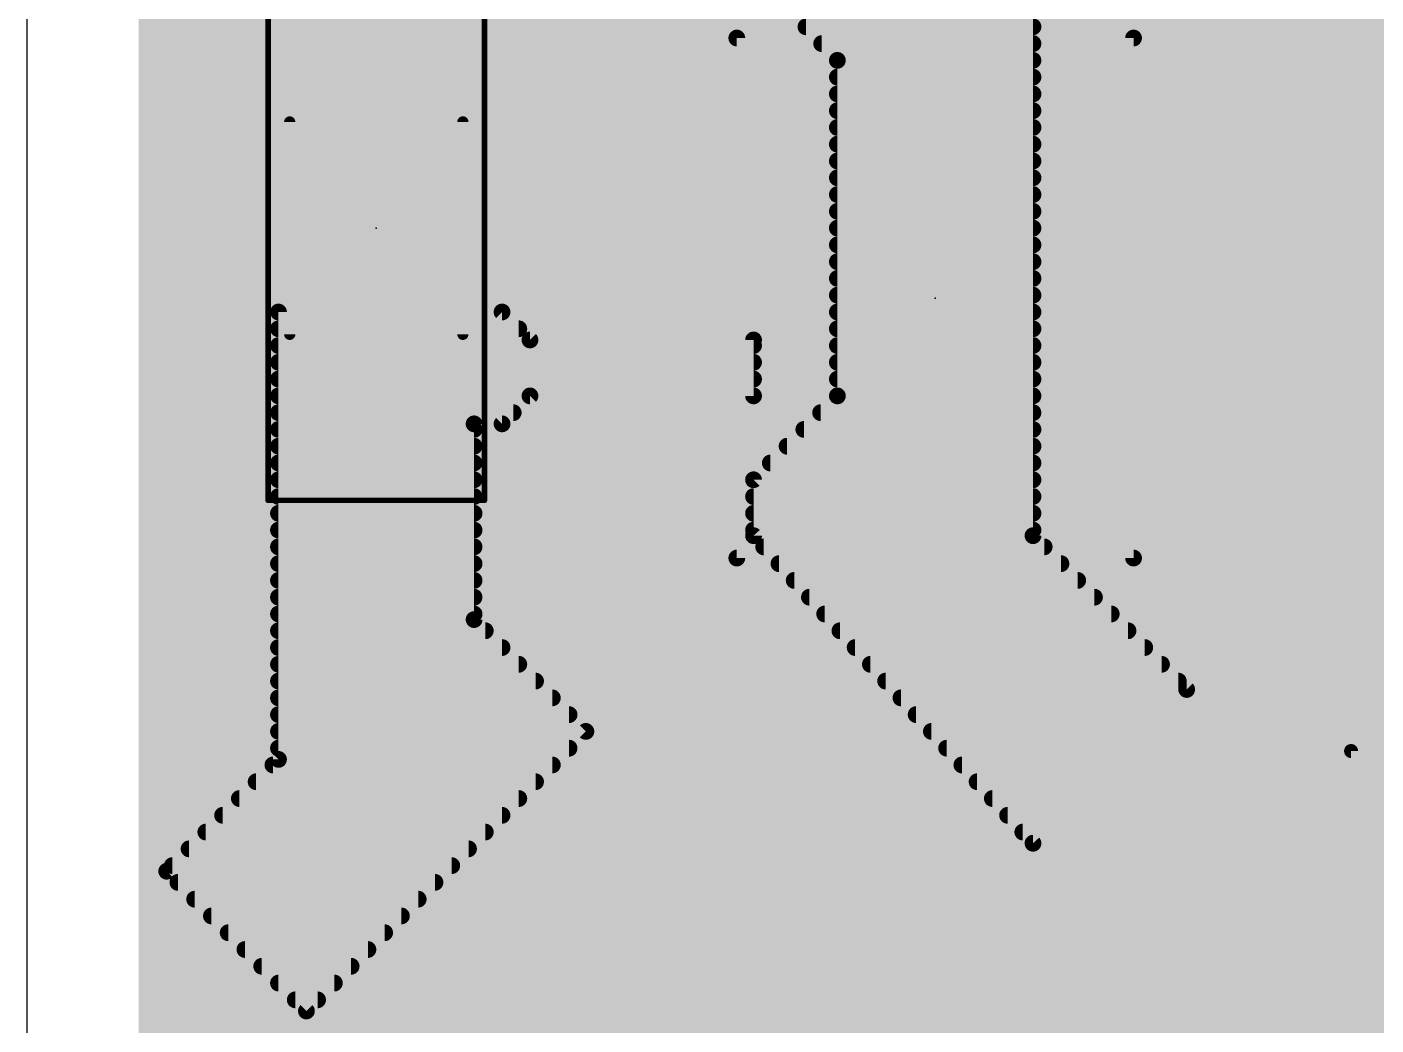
# Model space of a CAD drawing. Extents: x -0.2 to 38.1, y -0.7 to 65.1.
# Drawn here: x 0 to 12.26, y 38.48 to 47.55 of the extents above; entities that cross this region are included whole.
import ezdxf

# ---------------------------------------------------------------- set-up
doc = ezdxf.new("R2010")
doc.units = 0
for name, color, linetype in [('1', 22, 'CONTINUOUS'), ('16', 175, 'CONTINUOUS'), ('17', 82, 'CONTINUOUS'), ('20', 7, 'CONTINUOUS'), ('21', 253, 'CONTINUOUS'), ('23', 7, 'CONTINUOUS'), ('39', 22, 'CONTINUOUS'), ('51', 253, 'CONTINUOUS')]:
    doc.layers.add(name, color=color, linetype=linetype)

# ---------------------------------------------------------------- blocks, each defined once
blk = doc.blocks.new('RECT')
blk.add_solid([(-0.5, -0.5), (0.5, -0.5), (-0.5, 0.5), (0.5, 0.5)])
blk = doc.blocks.new('ROUNDP')
at = {"const_width": 0.5}
blk.add_lwpolyline([(0, -0.25, 1), (0, 0.25, 1), (0, -0.25)], format="xyb", dxfattribs=at)

msp = doc.modelspace()

# ---------------------------------------------------------------- linework, layer by layer
at = {"layer": '1'}
for points, const_width in [([(7.366, 47.244), (5.461, 49.276)], 0.1524), ([(1.651, 48.895), (1.651, 46.101)], 0.6604), ([(10.795, 46.99), (9.906, 47.879)], 0.254), ([(9.144, 47.752), (9.144, 42.926)], 0.1524), ([(7.0803, 47.5488), (9.144, 47.5488)], 0.1524), ([(7.2231, 47.3964), (9.144, 47.3964)], 0.1524), ([(5.461, 47.117), (3.175, 47.117)], 0.4572), ([(3.175, 47.117), (3.175, 47.12)], 0.254), ([(5.588, 46.99), (5.461, 47.117)], 0.254), ([(7.366, 44.196), (7.366, 47.244)], 0.1524), ([(7.366, 47.244), (9.144, 47.244)], 0.1524), ([(5.588, 46.99), (5.6388, 46.99)], 0.254), ([(7.366, 47.0916), (9.144, 47.0916)], 0.1524), ([(10.795, 46.99), (10.8712, 46.99)], 0.254), ([(7.366, 46.9392), (9.144, 46.9392)], 0.1524), ([(11.557, 45.72), (12.7, 46.863)], 0.254), ([(7.366, 46.7868), (9.144, 46.7868)], 0.1524), ([(7.366, 46.6344), (9.144, 46.6344)], 0.1524), ([(11.557, 44.45), (13.589, 46.482)], 0.254), ([(7.366, 46.482), (9.144, 46.482)], 0.1524), ([(1.651, 46.101), (2.032, 45.72)], 0.6604), ([(7.366, 46.3296), (9.144, 46.3296)], 0.1524), ([(7.366, 46.1772), (9.144, 46.1772)], 0.1524), ([(2.032, 45.72), (5.6388, 45.72)], 0.6604), ([(7.366, 46.0248), (9.144, 46.0248)], 0.1524), ([(7.366, 45.8724), (9.144, 45.8724)], 0.1524), ([(7.366, 45.72), (9.144, 45.72)], 0.1524), ([(10.8712, 45.72), (11.557, 45.72)], 0.254), ([(7.366, 45.5676), (9.144, 45.5676)], 0.1524), ([(7.366, 45.4152), (9.144, 45.4152)], 0.1524), ([(7.366, 45.2628), (9.144, 45.2628)], 0.1524), ([(7.366, 45.1104), (9.144, 45.1104)], 0.1524), ([(2.286, 40.894), (2.286, 44.958)], 0.1524), ([(2.286, 44.958), (4.318, 44.958)], 0.1524), ([(4.318, 44.958), (4.572, 44.704)], 0.1524), ([(7.366, 44.958), (9.144, 44.958)], 0.1524), ([(2.286, 44.8056), (4.4704, 44.8056)], 0.1524), ([(7.366, 44.8056), (9.144, 44.8056)], 0.1524), ([(4.572, 44.704), (6.604, 44.704)], 0.1524), ([(6.604, 44.704), (6.604, 44.196)], 0.1524), ([(2.286, 44.6532), (6.604, 44.6532)], 0.1524), ([(7.366, 44.6532), (9.144, 44.6532)], 0.1524), ([(2.286, 44.5008), (6.604, 44.5008)], 0.1524), ([(7.366, 44.5008), (9.144, 44.5008)], 0.1524), ([(10.8712, 44.45), (11.557, 44.45)], 0.254), ([(2.286, 44.3484), (6.604, 44.3484)], 0.1524), ([(7.366, 44.3484), (9.144, 44.3484)], 0.1524), ([(2.286, 44.196), (6.604, 44.196)], 0.1524), ([(4.572, 44.196), (4.318, 43.942)], 0.1524), ([(6.604, 44.196), (4.572, 44.196)], 0.1524), ([(6.604, 43.434), (7.366, 44.196)], 0.1524), ([(7.366, 44.196), (9.144, 44.196)], 0.1524), ([(2.286, 44.0436), (4.4196, 44.0436)], 0.1524), ([(7.2136, 44.0436), (9.144, 44.0436)], 0.1524), ([(2.286, 43.8912), (4.064, 43.8912)], 0.1524), ([(4.318, 43.942), (4.064, 43.942)], 0.1524), ([(4.064, 43.942), (4.064, 42.164)], 0.1524), ([(7.0612, 43.8912), (9.144, 43.8912)], 0.1524), ([(2.286, 43.7388), (4.064, 43.7388)], 0.1524), ([(6.9088, 43.7388), (9.144, 43.7388)], 0.1524), ([(2.286, 43.5864), (4.064, 43.5864)], 0.1524), ([(6.7564, 43.5864), (9.144, 43.5864)], 0.1524), ([(2.286, 43.434), (4.064, 43.434)], 0.1524), ([(6.604, 42.926), (6.604, 43.434)], 0.1524), ([(6.604, 43.434), (9.144, 43.434)], 0.1524), ([(2.286, 43.2816), (4.064, 43.2816)], 0.1524), ([(6.604, 43.2816), (9.144, 43.2816)], 0.1524), ([(10.922, 43.18), (10.8712, 43.18)], 0.254), ([(10.922, 43.18), (11.43, 42.672)], 0.254), ([(2.286, 43.1292), (4.064, 43.1292)], 0.1524), ([(6.604, 43.1292), (9.144, 43.1292)], 0.1524), ([(2.286, 42.9768), (4.064, 42.9768)], 0.1524), ([(6.604, 42.9768), (9.144, 42.9768)], 0.1524), ([(9.144, 40.132), (6.604, 42.926)], 0.1524), ([(9.144, 42.926), (10.541, 41.529)], 0.1524), ([(2.286, 42.8244), (4.064, 42.8244)], 0.1524), ([(6.6964, 42.8244), (9.2456, 42.8244)], 0.1524), ([(11.43, 42.672), (13.705, 42.672)], 0.254), ([(2.286, 42.672), (4.064, 42.672)], 0.1524), ([(6.8349, 42.672), (9.398, 42.672)], 0.1524), ([(2.286, 42.5196), (4.064, 42.5196)], 0.1524), ([(6.9735, 42.5196), (9.5504, 42.5196)], 0.1524), ([(2.286, 42.3672), (4.064, 42.3672)], 0.1524), ([(7.112, 42.3672), (9.7028, 42.3672)], 0.1524), ([(2.286, 42.2148), (4.064, 42.2148)], 0.1524), ([(4.064, 42.164), (5.08, 41.148)], 0.1524), ([(7.2505, 42.2148), (9.8552, 42.2148)], 0.1524), ([(2.286, 42.0624), (4.1656, 42.0624)], 0.1524), ([(7.3891, 42.0624), (10.0076, 42.0624)], 0.1524), ([(2.286, 41.91), (4.318, 41.91)], 0.1524), ([(7.5276, 41.91), (10.16, 41.91)], 0.1524), ([(2.286, 41.7576), (4.4704, 41.7576)], 0.1524), ([(7.6662, 41.7576), (10.3124, 41.7576)], 0.1524), ([(2.286, 41.6052), (4.6228, 41.6052)], 0.1524), ([(7.8047, 41.6052), (10.4648, 41.6052)], 0.1524), ([(10.541, 41.529), (17.526, 41.529)], 0.1524), ([(2.286, 41.4528), (4.7752, 41.4528)], 0.1524), ([(7.9433, 41.4528), (17.526, 41.4528)], 0.1524), ([(2.286, 41.3004), (4.9276, 41.3004)], 0.1524), ([(8.0818, 41.3004), (17.526, 41.3004)], 0.1524), ([(2.286, 41.148), (5.08, 41.148)], 0.1524), ([(5.08, 41.148), (2.54, 38.608)], 0.1524), ([(8.2204, 41.148), (17.526, 41.148)], 0.1524), ([(1.27, 39.878), (2.286, 40.894)], 0.1524), ([(2.286, 40.9956), (4.9276, 40.9956)], 0.1524), ([(8.3589, 40.9956), (17.526, 40.9956)], 0.1524), ([(2.2352, 40.8432), (4.7752, 40.8432)], 0.1524), ([(8.4975, 40.8432), (17.526, 40.8432)], 0.1524), ([(2.0828, 40.6908), (4.6228, 40.6908)], 0.1524), ([(8.636, 40.6908), (17.526, 40.6908)], 0.1524), ([(1.9304, 40.5384), (4.4704, 40.5384)], 0.1524), ([(8.7745, 40.5384), (17.526, 40.5384)], 0.1524), ([(1.778, 40.386), (4.318, 40.386)], 0.1524), ([(8.9131, 40.386), (17.526, 40.386)], 0.1524), ([(1.6256, 40.2336), (4.1656, 40.2336)], 0.1524), ([(9.0516, 40.2336), (17.526, 40.2336)], 0.1524), ([(1.4732, 40.0812), (4.0132, 40.0812)], 0.1524), ([(17.526, 40.132), (9.144, 40.132)], 0.1524), ([(1.3208, 39.9288), (3.8608, 39.9288)], 0.1524), ([(2.54, 38.608), (1.27, 39.878)], 0.1524), ([(1.3716, 39.7764), (3.7084, 39.7764)], 0.1524), ([(1.524, 39.624), (3.556, 39.624)], 0.1524), ([(1.6764, 39.4716), (3.4036, 39.4716)], 0.1524), ([(1.8288, 39.3192), (3.2512, 39.3192)], 0.1524), ([(1.9812, 39.1668), (3.0988, 39.1668)], 0.1524), ([(2.1336, 39.0144), (2.9464, 39.0144)], 0.1524), ([(2.286, 38.862), (2.794, 38.862)], 0.1524), ([(2.4384, 38.7096), (2.6416, 38.7096)], 0.1524)]:
    msp.add_lwpolyline(points, dxfattribs=dict(at, const_width=const_width))
for points, const_width in [([(7.0803, 47.5869, 1), (7.0803, 47.5107)], 0.0762), ([(9.144, 47.5107, 1), (9.144, 47.5869)], 0.0762), ([(7.2231, 47.4345, 1), (7.2231, 47.3583)], 0.0762), ([(9.144, 47.3583, 1), (9.144, 47.4345)], 0.0762), ([(3.175, 47.2313, 1), (3.175, 47.0027)], 0.2286), ([(5.461, 47.0027, 1), (5.461, 47.2313)], 0.2286), ([(3.2385, 47.12, 1), (3.1115, 47.12)], 0.127), ([(5.5059, 47.1619, 1), (5.4161, 47.0721)], 0.127), ([(7.4041, 47.244, 1), (7.3279, 47.244)], 0.0762), ([(7.366, 47.2821, 1), (7.366, 47.2059)], 0.0762), ([(7.3382, 47.2179, 1), (7.3938, 47.2701)], 0.0762), ([(9.144, 47.2059, 1), (9.144, 47.2821)], 0.0762), ([(3.1115, 47.117, 1), (3.2385, 47.117)], 0.127), ([(5.588, 47.0535, 1), (5.588, 46.9265)], 0.127), ([(5.5431, 46.9451, 1), (5.6329, 47.0349)], 0.127), ([(5.6388, 46.9265, 1), (5.6388, 47.0535)], 0.127), ([(7.366, 47.1297, 1), (7.366, 47.0535)], 0.0762), ([(9.144, 47.0535, 1), (9.144, 47.1297)], 0.0762), ([(10.795, 47.0535, 1), (10.795, 46.9265)], 0.127), ([(10.7501, 46.9451, 1), (10.8399, 47.0349)], 0.127), ([(10.8712, 46.9265, 1), (10.8712, 47.0535)], 0.127), ([(7.366, 46.9773, 1), (7.366, 46.9011)], 0.0762), ([(9.144, 46.9011, 1), (9.144, 46.9773)], 0.0762), ([(7.366, 46.8249, 1), (7.366, 46.7487)], 0.0762), ([(9.144, 46.7487, 1), (9.144, 46.8249)], 0.0762), ([(7.366, 46.6725, 1), (7.366, 46.5963)], 0.0762), ([(9.144, 46.5963, 1), (9.144, 46.6725)], 0.0762), ([(7.366, 46.5201, 1), (7.366, 46.4439)], 0.0762), ([(9.144, 46.4439, 1), (9.144, 46.5201)], 0.0762), ([(1.7677, 46.2177, 1), (1.5343, 45.9843)], 0.3302), ([(7.366, 46.3677, 1), (7.366, 46.2915)], 0.0762), ([(9.144, 46.2915, 1), (9.144, 46.3677)], 0.0762), ([(1.4859, 46.101, 1), (1.8161, 46.101)], 0.3302), ([(7.366, 46.2153, 1), (7.366, 46.1391)], 0.0762), ([(9.144, 46.1391, 1), (9.144, 46.2153)], 0.0762), ([(2.032, 45.8851, 1), (2.032, 45.5549)], 0.3302), ([(1.9153, 45.6033, 1), (2.1487, 45.8367)], 0.3302), ([(5.6388, 45.5549, 1), (5.6388, 45.8851)], 0.3302), ([(7.366, 46.0629, 1), (7.366, 45.9867)], 0.0762), ([(9.144, 45.9867, 1), (9.144, 46.0629)], 0.0762), ([(7.366, 45.9105, 1), (7.366, 45.8343)], 0.0762), ([(9.144, 45.8343, 1), (9.144, 45.9105)], 0.0762), ([(7.366, 45.7581, 1), (7.366, 45.6819)], 0.0762), ([(9.144, 45.6819, 1), (9.144, 45.7581)], 0.0762), ([(10.8712, 45.7835, 1), (10.8712, 45.6565)], 0.127), ([(11.5121, 45.7649, 1), (11.6019, 45.6751)], 0.127), ([(11.557, 45.6565, 1), (11.557, 45.7835)], 0.127), ([(7.366, 45.6057, 1), (7.366, 45.5295)], 0.0762), ([(9.144, 45.5295, 1), (9.144, 45.6057)], 0.0762), ([(7.366, 45.4533, 1), (7.366, 45.3771)], 0.0762), ([(9.144, 45.3771, 1), (9.144, 45.4533)], 0.0762), ([(7.366, 45.3009, 1), (7.366, 45.2247)], 0.0762), ([(9.144, 45.2247, 1), (9.144, 45.3009)], 0.0762), ([(7.366, 45.1485, 1), (7.366, 45.0723)], 0.0762), ([(9.144, 45.0723, 1), (9.144, 45.1485)], 0.0762), ([(2.3241, 44.958, 1), (2.2479, 44.958)], 0.0762), ([(2.286, 44.9961, 1), (2.286, 44.9199)], 0.0762), ([(4.3449, 44.9849, 1), (4.2911, 44.9311)], 0.0762), ([(4.318, 44.9199, 1), (4.318, 44.9961)], 0.0762), ([(7.366, 44.9961, 1), (7.366, 44.9199)], 0.0762), ([(9.144, 44.9199, 1), (9.144, 44.9961)], 0.0762), ([(2.286, 44.8437, 1), (2.286, 44.7675)], 0.0762), ([(4.4704, 44.7675, 1), (4.4704, 44.8437)], 0.0762), ([(7.366, 44.8437, 1), (7.366, 44.7675)], 0.0762), ([(9.144, 44.7675, 1), (9.144, 44.8437)], 0.0762), ([(4.572, 44.7421, 1), (4.572, 44.6659)], 0.0762), ([(4.5451, 44.6771, 1), (4.5989, 44.7309)], 0.0762), ([(6.6421, 44.704, 1), (6.5659, 44.704)], 0.0762), ([(6.604, 44.6659, 1), (6.604, 44.7421)], 0.0762), ([(2.286, 44.6913, 1), (2.286, 44.6151)], 0.0762), ([(6.604, 44.6151, 1), (6.604, 44.6913)], 0.0762), ([(7.366, 44.6913, 1), (7.366, 44.6151)], 0.0762), ([(9.144, 44.6151, 1), (9.144, 44.6913)], 0.0762), ([(2.286, 44.5389, 1), (2.286, 44.4627)], 0.0762), ([(6.604, 44.4627, 1), (6.604, 44.5389)], 0.0762), ([(7.366, 44.5389, 1), (7.366, 44.4627)], 0.0762), ([(9.144, 44.4627, 1), (9.144, 44.5389)], 0.0762), ([(10.8712, 44.5135, 1), (10.8712, 44.3865)], 0.127), ([(11.5121, 44.4949, 1), (11.6019, 44.4051)], 0.127), ([(11.557, 44.3865, 1), (11.557, 44.5135)], 0.127), ([(2.286, 44.3865, 1), (2.286, 44.3103)], 0.0762), ([(6.604, 44.3103, 1), (6.604, 44.3865)], 0.0762), ([(7.366, 44.3865, 1), (7.366, 44.3103)], 0.0762), ([(9.144, 44.3103, 1), (9.144, 44.3865)], 0.0762), ([(2.286, 44.2341, 1), (2.286, 44.1579)], 0.0762), ([(4.572, 44.2341, 1), (4.572, 44.1579)], 0.0762), ([(4.5989, 44.1691, 1), (4.5451, 44.2229)], 0.0762), ([(6.604, 44.1579, 1), (6.604, 44.2341)], 0.0762), ([(6.604, 44.1579, 1), (6.604, 44.2341)], 0.0762), ([(7.366, 44.2341, 1), (7.366, 44.1579)], 0.0762), ([(7.3929, 44.1691, 1), (7.3391, 44.2229)], 0.0762), ([(9.144, 44.1579, 1), (9.144, 44.2341)], 0.0762), ([(6.5659, 44.196, 1), (6.6421, 44.196)], 0.0762), ([(7.3279, 44.196, 1), (7.4041, 44.196)], 0.0762), ([(2.286, 44.0817, 1), (2.286, 44.0055)], 0.0762), ([(4.4196, 44.0055, 1), (4.4196, 44.0817)], 0.0762), ([(7.2136, 44.0817, 1), (7.2136, 44.0055)], 0.0762), ([(9.144, 44.0055, 1), (9.144, 44.0817)], 0.0762), ([(2.286, 43.9293, 1), (2.286, 43.8531)], 0.0762), ([(4.064, 43.9801, 1), (4.064, 43.9039)], 0.0762), ([(4.1021, 43.942, 1), (4.0259, 43.942)], 0.0762), ([(4.064, 43.8531, 1), (4.064, 43.9293)], 0.0762), ([(4.2911, 43.9689, 1), (4.3449, 43.9151)], 0.0762), ([(4.318, 43.9039, 1), (4.318, 43.9801)], 0.0762), ([(7.0612, 43.9293, 1), (7.0612, 43.8531)], 0.0762), ([(9.144, 43.8531, 1), (9.144, 43.9293)], 0.0762), ([(2.286, 43.7769, 1), (2.286, 43.7007)], 0.0762), ([(4.064, 43.7007, 1), (4.064, 43.7769)], 0.0762), ([(6.9088, 43.7769, 1), (6.9088, 43.7007)], 0.0762), ([(9.144, 43.7007, 1), (9.144, 43.7769)], 0.0762), ([(2.286, 43.6245, 1), (2.286, 43.5483)], 0.0762), ([(4.064, 43.5483, 1), (4.064, 43.6245)], 0.0762), ([(6.7564, 43.6245, 1), (6.7564, 43.5483)], 0.0762), ([(9.144, 43.5483, 1), (9.144, 43.6245)], 0.0762), ([(2.286, 43.4721, 1), (2.286, 43.3959)], 0.0762), ([(4.064, 43.3959, 1), (4.064, 43.4721)], 0.0762), ([(6.6421, 43.434, 1), (6.5659, 43.434)], 0.0762), ([(6.604, 43.4721, 1), (6.604, 43.3959)], 0.0762), ([(6.5771, 43.4609, 1), (6.6309, 43.4071)], 0.0762), ([(9.144, 43.3959, 1), (9.144, 43.4721)], 0.0762), ([(2.286, 43.3197, 1), (2.286, 43.2435)], 0.0762), ([(4.064, 43.2435, 1), (4.064, 43.3197)], 0.0762), ([(6.604, 43.3197, 1), (6.604, 43.2435)], 0.0762), ([(9.144, 43.2435, 1), (9.144, 43.3197)], 0.0762), ([(10.8712, 43.2435, 1), (10.8712, 43.1165)], 0.127), ([(10.9669, 43.2249, 1), (10.8771, 43.1351)], 0.127), ([(10.922, 43.1165, 1), (10.922, 43.2435)], 0.127), ([(2.286, 43.1673, 1), (2.286, 43.0911)], 0.0762), ([(4.064, 43.0911, 1), (4.064, 43.1673)], 0.0762), ([(6.604, 43.1673, 1), (6.604, 43.0911)], 0.0762), ([(9.144, 43.0911, 1), (9.144, 43.1673)], 0.0762), ([(2.286, 43.0149, 1), (2.286, 42.9387)], 0.0762), ([(4.064, 42.9387, 1), (4.064, 43.0149)], 0.0762), ([(6.604, 43.0149, 1), (6.604, 42.9387)], 0.0762), ([(9.144, 42.9387, 1), (9.144, 43.0149)], 0.0762), ([(6.6322, 42.9516, 1), (6.5758, 42.9004)], 0.0762), ([(6.5659, 42.926, 1), (6.6421, 42.926)], 0.0762), ([(9.1059, 42.926, 1), (9.1821, 42.926)], 0.0762), ([(9.1709, 42.9529, 1), (9.1171, 42.8991)], 0.0762), ([(2.286, 42.8625, 1), (2.286, 42.7863)], 0.0762), ([(4.064, 42.7863, 1), (4.064, 42.8625)], 0.0762), ([(6.6964, 42.8625, 1), (6.6964, 42.7863)], 0.0762), ([(9.2456, 42.7863, 1), (9.2456, 42.8625)], 0.0762), ([(11.43, 42.7355, 1), (11.43, 42.6085)], 0.127), ([(2.286, 42.7101, 1), (2.286, 42.6339)], 0.0762), ([(4.064, 42.6339, 1), (4.064, 42.7101)], 0.0762), ([(6.8349, 42.7101, 1), (6.8349, 42.6339)], 0.0762), ([(9.398, 42.6339, 1), (9.398, 42.7101)], 0.0762), ([(11.3851, 42.6271, 1), (11.4749, 42.7169)], 0.127), ([(2.286, 42.5577, 1), (2.286, 42.4815)], 0.0762), ([(4.064, 42.4815, 1), (4.064, 42.5577)], 0.0762), ([(6.9735, 42.5577, 1), (6.9735, 42.4815)], 0.0762), ([(9.5504, 42.4815, 1), (9.5504, 42.5577)], 0.0762), ([(2.286, 42.4053, 1), (2.286, 42.3291)], 0.0762), ([(4.064, 42.3291, 1), (4.064, 42.4053)], 0.0762), ([(7.112, 42.4053, 1), (7.112, 42.3291)], 0.0762), ([(9.7028, 42.3291, 1), (9.7028, 42.4053)], 0.0762), ([(2.286, 42.2529, 1), (2.286, 42.1767)], 0.0762), ([(4.0259, 42.164, 1), (4.1021, 42.164)], 0.0762), ([(4.0909, 42.1909, 1), (4.0371, 42.1371)], 0.0762), ([(4.064, 42.1767, 1), (4.064, 42.2529)], 0.0762), ([(7.2505, 42.2529, 1), (7.2505, 42.1767)], 0.0762), ([(9.8552, 42.1767, 1), (9.8552, 42.2529)], 0.0762), ([(2.286, 42.1005, 1), (2.286, 42.0243)], 0.0762), ([(4.1656, 42.0243, 1), (4.1656, 42.1005)], 0.0762), ([(7.3891, 42.1005, 1), (7.3891, 42.0243)], 0.0762), ([(10.0076, 42.0243, 1), (10.0076, 42.1005)], 0.0762), ([(2.286, 41.9481, 1), (2.286, 41.8719)], 0.0762), ([(4.318, 41.8719, 1), (4.318, 41.9481)], 0.0762), ([(7.5276, 41.9481, 1), (7.5276, 41.8719)], 0.0762), ([(10.16, 41.8719, 1), (10.16, 41.9481)], 0.0762), ([(2.286, 41.7957, 1), (2.286, 41.7195)], 0.0762), ([(4.4704, 41.7195, 1), (4.4704, 41.7957)], 0.0762), ([(7.6662, 41.7957, 1), (7.6662, 41.7195)], 0.0762), ([(10.3124, 41.7195, 1), (10.3124, 41.7957)], 0.0762), ([(2.286, 41.6433, 1), (2.286, 41.5671)], 0.0762), ([(4.6228, 41.5671, 1), (4.6228, 41.6433)], 0.0762), ([(7.8047, 41.6433, 1), (7.8047, 41.5671)], 0.0762), ([(10.4648, 41.5671, 1), (10.4648, 41.6433)], 0.0762), ([(10.541, 41.5671, 1), (10.541, 41.4909)], 0.0762), ([(10.5141, 41.5021, 1), (10.5679, 41.5559)], 0.0762), ([(2.286, 41.4909, 1), (2.286, 41.4147)], 0.0762), ([(4.7752, 41.4147, 1), (4.7752, 41.4909)], 0.0762), ([(7.9433, 41.4909, 1), (7.9433, 41.4147)], 0.0762), ([(2.286, 41.3385, 1), (2.286, 41.2623)], 0.0762), ([(4.9276, 41.2623, 1), (4.9276, 41.3385)], 0.0762), ([(8.0818, 41.3385, 1), (8.0818, 41.2623)], 0.0762), ([(2.286, 41.1861, 1), (2.286, 41.1099)], 0.0762), ([(5.1069, 41.1211, 1), (5.0531, 41.1749)], 0.0762), ([(5.0531, 41.1211, 1), (5.1069, 41.1749)], 0.0762), ([(5.08, 41.1099, 1), (5.08, 41.1861)], 0.0762), ([(8.2204, 41.1861, 1), (8.2204, 41.1099)], 0.0762), ([(2.286, 41.0337, 1), (2.286, 40.9575)], 0.0762), ([(2.3129, 40.8671, 1), (2.2591, 40.9209)], 0.0762), ([(4.9276, 40.9575, 1), (4.9276, 41.0337)], 0.0762), ([(8.3589, 41.0337, 1), (8.3589, 40.9575)], 0.0762), ([(2.2352, 40.8813, 1), (2.2352, 40.8051)], 0.0762), ([(2.2479, 40.894, 1), (2.3241, 40.894)], 0.0762), ([(4.7752, 40.8051, 1), (4.7752, 40.8813)], 0.0762), ([(8.4975, 40.8813, 1), (8.4975, 40.8051)], 0.0762), ([(2.0828, 40.7289, 1), (2.0828, 40.6527)], 0.0762), ([(4.6228, 40.6527, 1), (4.6228, 40.7289)], 0.0762), ([(8.636, 40.7289, 1), (8.636, 40.6527)], 0.0762), ([(1.9304, 40.5765, 1), (1.9304, 40.5003)], 0.0762), ([(4.4704, 40.5003, 1), (4.4704, 40.5765)], 0.0762), ([(8.7745, 40.5765, 1), (8.7745, 40.5003)], 0.0762), ([(1.778, 40.4241, 1), (1.778, 40.3479)], 0.0762), ([(4.318, 40.3479, 1), (4.318, 40.4241)], 0.0762), ([(8.9131, 40.4241, 1), (8.9131, 40.3479)], 0.0762), ([(1.6256, 40.2717, 1), (1.6256, 40.1955)], 0.0762), ([(4.1656, 40.1955, 1), (4.1656, 40.2717)], 0.0762), ([(9.0516, 40.2717, 1), (9.0516, 40.1955)], 0.0762), ([(1.4732, 40.1193, 1), (1.4732, 40.0431)], 0.0762), ([(4.0132, 40.0431, 1), (4.0132, 40.1193)], 0.0762), ([(9.144, 40.1701, 1), (9.144, 40.0939)], 0.0762), ([(9.1158, 40.1064, 1), (9.1722, 40.1576)], 0.0762), ([(1.3208, 39.9669, 1), (1.3208, 39.8907)], 0.0762), ([(3.8608, 39.8907, 1), (3.8608, 39.9669)], 0.0762), ([(1.2969, 39.9049, 1), (1.2431, 39.8511)], 0.0762), ([(1.2431, 39.9049, 1), (1.2969, 39.8511)], 0.0762), ([(1.3716, 39.8145, 1), (1.3716, 39.7383)], 0.0762), ([(3.7084, 39.7383, 1), (3.7084, 39.8145)], 0.0762), ([(1.524, 39.6621, 1), (1.524, 39.5859)], 0.0762), ([(3.556, 39.5859, 1), (3.556, 39.6621)], 0.0762), ([(1.6764, 39.5097, 1), (1.6764, 39.4335)], 0.0762), ([(3.4036, 39.4335, 1), (3.4036, 39.5097)], 0.0762), ([(1.8288, 39.3573, 1), (1.8288, 39.2811)], 0.0762), ([(3.2512, 39.2811, 1), (3.2512, 39.3573)], 0.0762), ([(1.9812, 39.2049, 1), (1.9812, 39.1287)], 0.0762), ([(3.0988, 39.1287, 1), (3.0988, 39.2049)], 0.0762), ([(2.1336, 39.0525, 1), (2.1336, 38.9763)], 0.0762), ([(2.9464, 38.9763, 1), (2.9464, 39.0525)], 0.0762), ([(2.286, 38.9001, 1), (2.286, 38.8239)], 0.0762), ([(2.794, 38.8239, 1), (2.794, 38.9001)], 0.0762), ([(2.4384, 38.7477, 1), (2.4384, 38.6715)], 0.0762), ([(2.6416, 38.6715, 1), (2.6416, 38.7477)], 0.0762), ([(2.5131, 38.6349, 1), (2.5669, 38.5811)], 0.0762), ([(2.5131, 38.5811, 1), (2.5669, 38.6349)], 0.0762)]:
    msp.add_lwpolyline(points, format="xyb", dxfattribs=dict(at, const_width=const_width))
at = {"layer": '16', "const_width": 0.6096}
for points in [[(1.3208, 28.7508), (1.3208, 58.2553)], [(1.3208, 47.5488), (17.7292, 47.5488)], [(1.3208, 46.9392), (17.7292, 46.9392)], [(1.3208, 46.3296), (17.7292, 46.3296)], [(8.1595, 46.2978), (7.971, 46.2679)], [(8.255, 46.2978), (8.1595, 46.2978)], [(8.3505, 46.2978), (8.255, 46.2978)], [(8.255, 46.2978), (8.255, 45.085)], [(8.255, 45.085), (8.255, 46.2978)], [(8.539, 46.2679), (8.3505, 46.2978)], [(7.7894, 46.2089), (7.6194, 46.1223)], [(7.971, 46.2679), (7.7894, 46.2089)], [(8.7206, 46.2089), (8.539, 46.2679)], [(8.8906, 46.1223), (8.7206, 46.2089)], [(7.6194, 46.1223), (7.4649, 46.0101)], [(9.0451, 46.0101), (8.8906, 46.1223)], [(7.4649, 46.0101), (7.3299, 45.8751)], [(9.1801, 45.8751), (9.0451, 46.0101)], [(7.3299, 45.8751), (7.2177, 45.7206)], [(9.2923, 45.7206), (9.1801, 45.8751)], [(1.3208, 45.72), (7.2174, 45.72)], [(7.2177, 45.7206), (7.1311, 45.5506)], [(8.255, 45.72), (8.255, 45.72)], [(9.3789, 45.5506), (9.2923, 45.7206)], [(9.2926, 45.72), (17.7292, 45.72)], [(7.1311, 45.5506), (7.0721, 45.369)], [(9.4379, 45.369), (9.3789, 45.5506)], [(7.0721, 45.369), (7.0422, 45.1805)], [(9.4678, 45.1805), (9.4379, 45.369)], [(1.3208, 45.1104), (7.0422, 45.1104)], [(7.0422, 45.1805), (7.0422, 45.085)], [(7.0422, 45.085), (8.255, 45.085)], [(8.255, 45.085), (7.0422, 45.085)], [(7.0422, 45.085), (7.0422, 44.9895)], [(8.255, 45.1104), (8.255, 45.1104)], [(8.255, 43.8722), (8.255, 45.085)], [(8.255, 45.085), (8.255, 45.085)], [(8.255, 45.085), (8.255, 43.8722)], [(9.4678, 45.085), (8.255, 45.085)], [(8.255, 45.085), (8.255, 45.085)], [(8.255, 45.085), (9.4678, 45.085)], [(8.255, 45.085), (8.255, 45.085)], [(8.255, 45.085), (8.255, 45.085)], [(9.4678, 45.085), (9.4678, 45.1805)], [(9.4678, 45.1104), (17.7292, 45.1104)], [(9.4678, 44.9895), (9.4678, 45.085)], [(7.0422, 44.9895), (7.0721, 44.801)], [(9.4379, 44.801), (9.4678, 44.9895)], [(7.0721, 44.801), (7.1311, 44.6194)], [(9.3789, 44.6194), (9.4379, 44.801)], [(7.1311, 44.6194), (7.2177, 44.4494)], [(9.2923, 44.4494), (9.3789, 44.6194)], [(1.3208, 44.5008), (7.1915, 44.5008)], [(8.255, 44.5008), (8.255, 44.5008)], [(9.3185, 44.5008), (17.7292, 44.5008)], [(7.2177, 44.4494), (7.3299, 44.2949)], [(9.1801, 44.2949), (9.2923, 44.4494)], [(7.3299, 44.2949), (7.4649, 44.1599)], [(9.0451, 44.1599), (9.1801, 44.2949)], [(7.4649, 44.1599), (7.6194, 44.0477)], [(8.8906, 44.0477), (9.0451, 44.1599)], [(7.6194, 44.0477), (7.7894, 43.9611)], [(7.7894, 43.9611), (7.971, 43.9021)], [(8.539, 43.9021), (8.7206, 43.9611)], [(8.7206, 43.9611), (8.8906, 44.0477)], [(1.3208, 43.8912), (8.0396, 43.8912)], [(7.971, 43.9021), (8.1595, 43.8722)], [(8.1595, 43.8722), (8.255, 43.8722)], [(8.255, 43.8912), (8.255, 43.8912)], [(8.255, 43.8722), (8.3505, 43.8722)], [(8.3505, 43.8722), (8.539, 43.9021)], [(8.4704, 43.8912), (17.7292, 43.8912)], [(1.3208, 43.2816), (17.7292, 43.2816)], [(1.3208, 42.672), (17.7292, 42.672)], [(1.3208, 42.0624), (17.7292, 42.0624)], [(1.3208, 41.4528), (17.7292, 41.4528)], [(1.3208, 40.8432), (17.7292, 40.8432)], [(1.3208, 40.2336), (17.7292, 40.2336)], [(1.3208, 39.624), (17.7292, 39.624)], [(1.3208, 39.0144), (17.7292, 39.0144)], [(1.3208, 38.4048), (17.7292, 38.4048)]]:
    msp.add_lwpolyline(points, dxfattribs=at)
at = {"layer": '16', "const_width": 0.3048}
for points in [[(1.3208, 47.7012, 1), (1.3208, 47.3964)], [(1.3208, 47.0916, 1), (1.3208, 46.7868)], [(1.3208, 46.482, 1), (1.3208, 46.1772)], [(8.1595, 46.4502, 1), (8.1595, 46.1454)], [(8.255, 46.4502, 1), (8.255, 46.1454)], [(8.4074, 46.2978, 1), (8.1026, 46.2978)], [(8.4074, 46.2978, 1), (8.1026, 46.2978)], [(8.1834, 46.1473, 1), (8.1357, 46.4483)], [(8.3743, 46.4483, 1), (8.3266, 46.1473)], [(8.255, 46.1454, 1), (8.255, 46.4502)], [(8.3505, 46.1454, 1), (8.3504, 46.4502)], [(7.7423, 46.3539, 1), (7.8365, 46.064)], [(7.8586, 46.0732, 1), (7.7203, 46.3447)], [(7.9472, 46.4185, 1), (7.9948, 46.1174)], [(8.0181, 46.123, 1), (7.9239, 46.4129)], [(8.5861, 46.4129, 1), (8.4919, 46.123)], [(8.5152, 46.1174, 1), (8.5628, 46.4185)], [(8.7897, 46.3447, 1), (8.6514, 46.0732)], [(8.6735, 46.064, 1), (8.7676, 46.3539)], [(7.5502, 46.2581, 1), (7.6885, 45.9865)], [(7.7089, 45.999, 1), (7.5298, 46.2456)], [(8.9802, 46.2456, 1), (8.8011, 45.999)], [(8.8215, 45.9865, 1), (8.9598, 46.2581)], [(7.3753, 46.1334, 1), (7.5545, 45.8868)], [(7.5727, 45.9023, 1), (7.3571, 46.1178)], [(9.1528, 46.1178, 1), (8.9373, 45.9023)], [(8.9555, 45.8868, 1), (9.1347, 46.1334)], [(7.2222, 45.9828, 1), (7.4377, 45.7673)], [(7.4532, 45.7855, 1), (7.2066, 45.9647)], [(9.3034, 45.9647, 1), (9.0568, 45.7855)], [(9.0723, 45.7673, 1), (9.2878, 45.9828)], [(1.3208, 45.8724, 1), (1.3208, 45.5676)], [(7.3535, 45.6515, 1), (7.0819, 45.7898)], [(7.2174, 45.5676, 1), (7.2174, 45.8724)], [(8.255, 45.8724, 1), (8.255, 45.5676)], [(8.255, 45.5676, 1), (8.255, 45.8724)], [(9.4281, 45.7898, 1), (9.1565, 45.6515)], [(9.2926, 45.8724, 1), (9.2926, 45.5676)], [(7.0944, 45.8102, 1), (7.341, 45.6311)], [(9.169, 45.6311, 1), (9.4156, 45.8102)], [(6.9953, 45.6197, 1), (7.2668, 45.4814)], [(7.276, 45.5035, 1), (6.9861, 45.5976)], [(9.5239, 45.5976, 1), (9.234, 45.5035)], [(9.2432, 45.4814, 1), (9.5147, 45.6197)], [(7.2226, 45.3452, 1), (6.9215, 45.3928)], [(9.5885, 45.3928, 1), (9.2874, 45.3452)], [(6.9271, 45.4161, 1), (7.217, 45.3219)], [(9.293, 45.3219, 1), (9.5829, 45.4161)], [(1.3208, 45.2628, 1), (1.3208, 44.958)], [(7.1946, 45.1805, 1), (6.8898, 45.1805)], [(7.0422, 45.2374, 1), (7.0422, 44.9326)], [(7.0422, 45.2374, 1), (7.0422, 44.9326)], [(7.1946, 45.085, 1), (6.8898, 45.085)], [(7.0422, 44.958, 1), (7.0422, 45.2628)], [(8.255, 45.2628, 1), (8.255, 44.958)], [(8.4074, 45.085, 1), (8.1026, 45.085)], [(8.255, 45.2374, 1), (8.255, 44.9326)], [(8.4074, 45.085, 1), (8.1026, 45.085)], [(8.255, 45.2374, 1), (8.255, 44.9326)], [(8.4074, 45.085, 1), (8.1026, 45.085)], [(8.255, 45.2374, 1), (8.255, 44.9326)], [(8.255, 45.2374, 1), (8.255, 44.9326)], [(8.4074, 45.085, 1), (8.1026, 45.085)], [(8.255, 44.958, 1), (8.255, 45.2628)], [(8.255, 44.9326, 1), (8.255, 45.2374)], [(8.255, 44.9326, 1), (8.255, 45.2374)], [(8.255, 44.9326, 1), (8.255, 45.2374)], [(8.255, 44.9326, 1), (8.255, 45.2374)], [(9.6202, 45.1805, 1), (9.3154, 45.1805)], [(9.4678, 45.2628, 1), (9.4678, 44.958)], [(9.6202, 45.085, 1), (9.3154, 45.085)], [(9.4678, 44.9326, 1), (9.4678, 45.2374)], [(9.4678, 44.9326, 1), (9.4678, 45.2374)], [(6.8917, 45.2043, 1), (7.1927, 45.1566)], [(7.1927, 45.0134, 1), (6.8917, 44.9657)], [(9.3173, 45.1566, 1), (9.6183, 45.2043)], [(9.6183, 44.9657, 1), (9.3173, 45.0134)], [(6.8898, 45.085, 1), (7.1946, 45.085)], [(6.8898, 44.9895, 1), (7.1946, 44.9895)], [(8.1026, 45.085, 1), (8.4074, 45.085)], [(8.1026, 45.085, 1), (8.4074, 45.085)], [(8.1026, 45.085, 1), (8.4074, 45.085)], [(8.1026, 45.085, 1), (8.4074, 45.085)], [(9.3154, 45.085, 1), (9.6202, 45.085)], [(9.3154, 44.9895, 1), (9.6202, 44.9895)], [(7.217, 44.8481, 1), (6.9271, 44.7539)], [(9.5829, 44.7539, 1), (9.293, 44.8481)], [(6.9215, 44.7772, 1), (7.2226, 44.8248)], [(7.2668, 44.6886, 1), (6.9953, 44.5503)], [(9.5147, 44.5503, 1), (9.2432, 44.6886)], [(9.2874, 44.8248, 1), (9.5885, 44.7772)], [(1.3208, 44.6532, 1), (1.3208, 44.3484)], [(6.9861, 44.5723, 1), (7.276, 44.6665)], [(7.1915, 44.3484, 1), (7.1915, 44.6532)], [(8.255, 44.6532, 1), (8.255, 44.3484)], [(8.255, 44.3484, 1), (8.255, 44.6532)], [(9.3185, 44.6532, 1), (9.3185, 44.3484)], [(9.234, 44.6665, 1), (9.5239, 44.5723)], [(7.341, 44.5389, 1), (7.0944, 44.3598)], [(7.0819, 44.3802, 1), (7.3535, 44.5185)], [(9.1565, 44.5185, 1), (9.4281, 44.3802)], [(9.4156, 44.3598, 1), (9.169, 44.5389)], [(7.4377, 44.4027, 1), (7.2222, 44.1871)], [(7.2066, 44.2053, 1), (7.4532, 44.3845)], [(9.0568, 44.3845, 1), (9.3034, 44.2053)], [(9.2878, 44.1871, 1), (9.0723, 44.4027)], [(7.5545, 44.2832, 1), (7.3753, 44.0366)], [(7.3571, 44.0522, 1), (7.5727, 44.2677)], [(8.9373, 44.2677, 1), (9.1528, 44.0522)], [(9.1347, 44.0366, 1), (8.9555, 44.2832)], [(7.6885, 44.1835, 1), (7.5502, 43.9119)], [(7.5298, 43.9244, 1), (7.7089, 44.171)], [(7.8365, 44.106, 1), (7.7423, 43.8161)], [(8.7676, 43.8161, 1), (8.6735, 44.106)], [(8.8011, 44.171, 1), (8.9802, 43.9244)], [(8.9598, 43.9119, 1), (8.8215, 44.1835)], [(1.3208, 44.0436, 1), (1.3208, 43.7388)], [(7.7203, 43.8253, 1), (7.8586, 44.0968)], [(7.9948, 44.0526, 1), (7.9472, 43.7515)], [(7.9239, 43.7571, 1), (8.0181, 44.047)], [(8.1595, 44.0246, 1), (8.1595, 43.7198)], [(8.0396, 43.7388, 1), (8.0396, 44.0436)], [(8.255, 44.0436, 1), (8.255, 43.7388)], [(8.255, 44.0246, 1), (8.255, 43.7198)], [(8.1357, 43.7217, 1), (8.1834, 44.0227)], [(8.3266, 44.0227, 1), (8.3743, 43.7217)], [(8.255, 43.7388, 1), (8.255, 44.0436)], [(8.255, 43.7198, 1), (8.255, 44.0246)], [(8.4704, 44.0436, 1), (8.4704, 43.7388)], [(8.3505, 43.7198, 1), (8.3505, 44.0246)], [(8.4919, 44.047, 1), (8.5861, 43.7571)], [(8.5628, 43.7515, 1), (8.5152, 44.0526)], [(8.6514, 44.0968, 1), (8.7897, 43.8253)], [(8.1026, 43.8722, 1), (8.4074, 43.8722)], [(8.1026, 43.8722, 1), (8.4074, 43.8722)], [(1.3208, 43.434, 1), (1.3208, 43.1292)], [(1.3208, 42.8244, 1), (1.3208, 42.5196)], [(1.3208, 42.2148, 1), (1.3208, 41.91)], [(1.3208, 41.6052, 1), (1.3208, 41.3004)], [(1.3208, 40.9956, 1), (1.3208, 40.6908)], [(1.3208, 40.386, 1), (1.3208, 40.0812)], [(1.3208, 39.7764, 1), (1.3208, 39.4716)], [(1.3208, 39.1668, 1), (1.3208, 38.862)], [(1.3208, 38.5572, 1), (1.3208, 38.2524)]]:
    msp.add_lwpolyline(points, format="xyb", dxfattribs=at)
at = {"layer": '20'}
msp.add_line((0, 64.77), (0, 0), dxfattribs=at)
at = {"layer": '21'}
for points, const_width in [([(10.058, 47.447), (6.452, 47.447)], 0.1524), ([(6.452, 42.723), (10.058, 42.723)], 0.1524), ([(8.7542, 42.0049), (4.6529, 42.0049)], 0.254), ([(8.7542, 42.0049), (11.0169, 39.7422)], 0.254), ([(12.035, 40.97), (12.035, 37.77)], 0.2032), ([(11.0169, 35.6409), (11.0169, 39.7422)], 0.254), ([(1.6831, 34.9338), (1.6831, 39.0351)], 0.254)]:
    msp.add_lwpolyline(points, dxfattribs=dict(at, const_width=const_width))
for points, const_width in [([(6.452, 47.4851, 1), (6.452, 47.4089)], 0.0762), ([(10.058, 47.4089, 1), (10.058, 47.4851)], 0.0762), ([(6.452, 42.7611, 1), (6.452, 42.6849)], 0.0762), ([(10.058, 42.6849, 1), (10.058, 42.7611)], 0.0762), ([(4.6529, 42.0684, 1), (4.6529, 41.9414)], 0.127), ([(8.7991, 42.0498, 1), (8.7093, 41.96)], 0.127), ([(8.7542, 41.9414, 1), (8.7542, 42.0684)], 0.127), ([(12.0858, 40.97, 1), (11.9842, 40.97)], 0.1016), ([(11.0804, 39.7422, 1), (10.9534, 39.7422)], 0.127), ([(10.972, 39.6973, 1), (11.0618, 39.7871)], 0.127), ([(1.7466, 39.0351, 1), (1.6196, 39.0351)], 0.127)]:
    msp.add_lwpolyline(points, format="xyb", dxfattribs=dict(at, const_width=const_width))
at = {"layer": '23'}
for p in [(3.175, 45.72), (8.255, 45.085)]:
    msp.add_point(p, dxfattribs=at)
at = {"layer": '39', "const_width": 0.0508}
for points in [[(2.192, 43.247), (2.192, 48.193)], [(4.158, 48.193), (4.158, 43.247)], [(4.158, 43.247), (2.192, 43.247)]]:
    msp.add_lwpolyline(points, dxfattribs=at)
at = {"layer": '39', "const_width": 0.0254}
for points in [[(2.192, 43.2597, 1), (2.192, 43.2343)], [(2.1793, 43.247, 1), (2.2047, 43.247)], [(4.1453, 43.247, 1), (4.1707, 43.247)], [(4.158, 43.2343, 1), (4.158, 43.2597)]]:
    msp.add_lwpolyline(points, format="xyb", dxfattribs=at)
at = {"layer": '51'}
for points, const_width in [([(6.452, 47.447), (6.452, 42.723)], 0.1524), ([(10.058, 42.723), (10.058, 47.447)], 0.1524), ([(2.388, 46.685), (2.388, 44.755)], 0.1016), ([(3.962, 46.685), (3.962, 44.755)], 0.1016), ([(1.6831, 39.7422), (3.9458, 42.0049)], 0.2032), ([(3.9458, 42.0049), (8.7542, 42.0049)], 0.2032), ([(8.7542, 42.0049), (11.0169, 39.7422)], 0.2032), ([(12.035, 37.77), (12.035, 40.97)], 0.127), ([(12.035, 40.97), (14.635, 40.97)], 0.127), ([(1.6831, 34.9338), (1.6831, 39.7422)], 0.2032), ([(11.0169, 39.7422), (11.0169, 34.9338)], 0.2032)]:
    msp.add_lwpolyline(points, dxfattribs=dict(at, const_width=const_width))
for points, const_width in [([(6.4901, 47.447, 1), (6.4139, 47.447)], 0.0762), ([(10.0961, 47.447, 1), (10.0199, 47.447)], 0.0762), ([(2.4134, 46.685, 1), (2.3626, 46.685)], 0.0508), ([(3.9874, 46.685, 1), (3.9366, 46.685)], 0.0508), ([(2.3626, 44.755, 1), (2.4134, 44.755)], 0.0508), ([(3.9366, 44.755, 1), (3.9874, 44.755)], 0.0508), ([(6.4139, 42.723, 1), (6.4901, 42.723)], 0.0762), ([(10.0199, 42.723, 1), (10.0961, 42.723)], 0.0762), ([(3.9458, 42.0557, 1), (3.9458, 41.9541)], 0.1016), ([(3.9818, 41.969, 1), (3.9099, 42.0408)], 0.1016), ([(8.7901, 42.0408, 1), (8.7182, 41.969)], 0.1016), ([(8.7542, 41.9541, 1), (8.7542, 42.0557)], 0.1016), ([(12.0668, 40.97, 1), (12.0032, 40.97)], 0.0635), ([(12.035, 41.0018, 1), (12.035, 40.9382)], 0.0635), ([(1.7339, 39.7422, 1), (1.6323, 39.7422)], 0.1016), ([(1.6472, 39.7781, 1), (1.719, 39.7062)], 0.1016), ([(11.0677, 39.7422, 1), (10.9661, 39.7422)], 0.1016), ([(10.981, 39.7062, 1), (11.0528, 39.7781)], 0.1016)]:
    msp.add_lwpolyline(points, format="xyb", dxfattribs=dict(at, const_width=const_width))

# ---------------------------------------------------------------- block references
at = {"layer": '1'}
for p, xscale, yscale, rotation in [((3.175, 47.12), 1.6, 1.8, 270), ((5.6388, 46.99), 0.6096, 2.2098, 270), ((10.8712, 46.99), 0.6096, 2.2098, 270), ((8.255, 45.085), 3.81, 1.9304, 270), ((5.6388, 45.72), 0.6096, 2.2098, 270), ((10.8712, 45.72), 0.6096, 2.2098, 270), ((3.175, 44.32), 1.6, 1.8, 270), ((5.6388, 44.45), 0.6096, 2.2098, 270), ((10.8712, 44.45), 0.6096, 2.2098, 270), ((5.6388, 43.18), 0.6096, 2.2098, 270), ((10.8712, 43.18), 0.6096, 2.2098, 270), ((3.168, 40.52), 1.8, 3.6, 135)]:
    msp.add_blockref('RECT', p, dxfattribs=dict(at, xscale=xscale, yscale=yscale, rotation=rotation))
at = {"layer": '17', "xscale": 1.308, "yscale": 1.308, "rotation": 270}
msp.add_blockref('ROUNDP', (8.255, 45.085), dxfattribs=at)
msp.add_blockref('ROUNDP', (8.255, 45.085), dxfattribs=at)
at = {"layer": '51', "rotation": 270}
for p, xscale, yscale in [((3.1741, 47.0468), 0.7501, 1.7), ((5.8928, 46.99), 0.3556, 1.016), ((10.6172, 46.99), 0.3556, 1.016), ((5.8928, 45.72), 0.3556, 1.016), ((10.6172, 45.72), 0.3556, 1.016), ((3.1759, 44.3933), 0.7501, 1.7), ((5.8928, 44.45), 0.3556, 1.016), ((10.6172, 44.45), 0.3556, 1.016), ((5.8928, 43.18), 0.3556, 1.016), ((10.6172, 43.18), 0.3556, 1.016)]:
    msp.add_blockref('RECT', p, dxfattribs=dict(at, xscale=xscale, yscale=yscale))

doc.saveas('drawing.dxf')
